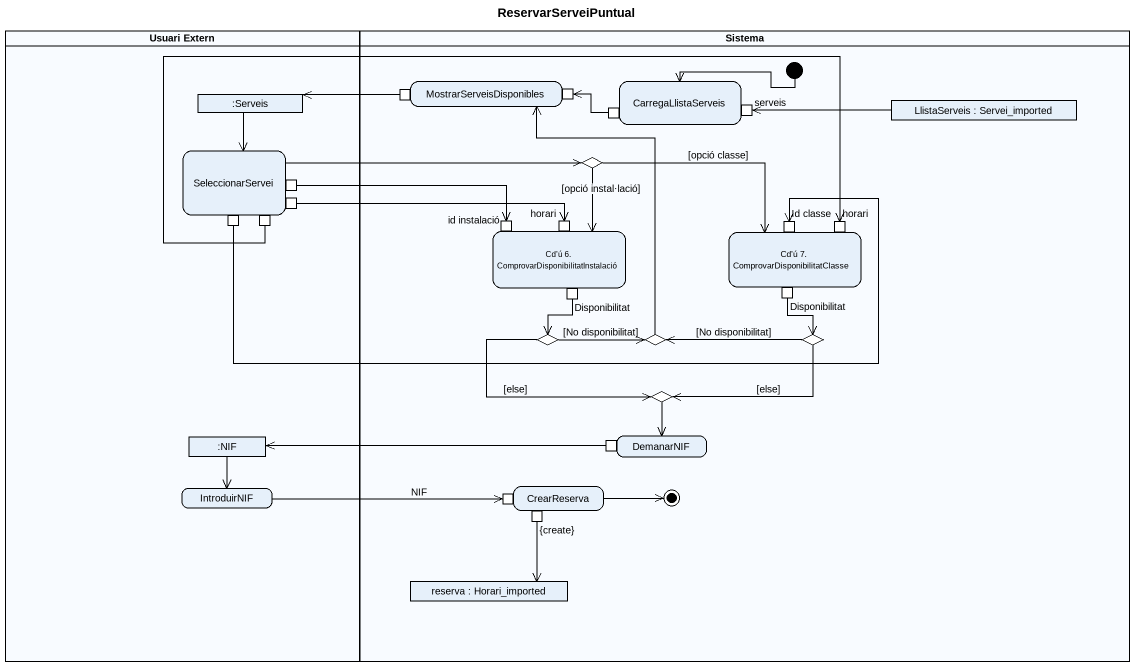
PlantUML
@startuml
title ReservarServeiPuntual
hide empty description
state "Usuari Extern" as Usuari_Extern <<partition>> {
  state ":Serveis" as Serveis <<object>>
  state SeleccionarServei {
    state pin4 <<outputPin>>
    state pin5 <<outputPin>>
    state pin6 <<outputPin>>
    state pin7 <<outputPin>>
  }
  state ":NIF" as NIF <<object>>
  state IntroduirNIF
}
state Sistema <<partition>> {
  state MostrarServeisDisponibles {
    state pin1 <<outputPin>>
    state pin2 <<inputPin>>
  }
  state CarregaLlistaServeis {
    state pin3 <<outputPin>>
    state serveis <<inputPin>>
  }
  state "LlistaServeis : Servei_imported" as LlistaServeis <<object>>
  state choice1 <<choice>>
  state "Cd’ú 6. ComprovarDisponibilitatInstalació" as Cd_ú_6_ComprovarDisponibilit {
    state "id instalació" as id_instalació <<inputPin>>
    state horari <<inputPin>>
    state Disponibilitat <<outputPin>>
  }
  state "Cd’ú 7. ComprovarDisponibilitatClasse" as Cd_ú_7_ComprovarDisponibilit {
    state "Id classe" as Id_classe <<inputPin>>
    state "horari" as horari_2 <<inputPin>>
    state "Disponibilitat" as Disponibilitat_2 <<outputPin>>
  }
  state choice2 <<choice>>
  state choice3 <<choice>>
  state choice4 <<choice>>
  state choice5 <<choice>>
  state DemanarNIF {
    state pin8 <<outputPin>>
  }
  state CrearReserva {
    state pin9 <<inputPin>>
    state "{create}" as create_ <<outputPin>>
  }
  state "reserva : Horari_imported" as reserva <<object>>
  [*] -left-> CarregaLlistaServeis
  CrearReserva -right-> [*]
}
Serveis --> SeleccionarServei
pin1 -left-> Serveis
LlistaServeis -left-> serveis
pin3 -left-> pin2
SeleccionarServei -right-> choice1
pin4 -right-> id_instalació
choice1 --> Cd_ú_6_ComprovarDisponibilit : [opció instal·lació]
choice1 -right-> Cd_ú_7_ComprovarDisponibilit : [opció classe]
pin5 -right-> Id_classe
pin6 -right-> horari_2
pin7 -right-> horari
Disponibilitat --> choice2
Disponibilitat_2 --> choice4
choice2 -right-> choice3 : [No disponibilitat]
choice2 -right-> choice5 : [else]
choice3 -up-> MostrarServeisDisponibles
choice4 -left-> choice3 : [No disponibilitat]
choice4 -left-> choice5 : [else]
choice5 --> DemanarNIF
NIF --> IntroduirNIF
pin8 -left-> NIF
IntroduirNIF -right-> pin9 : NIF
create_ --> reserva
@enduml
